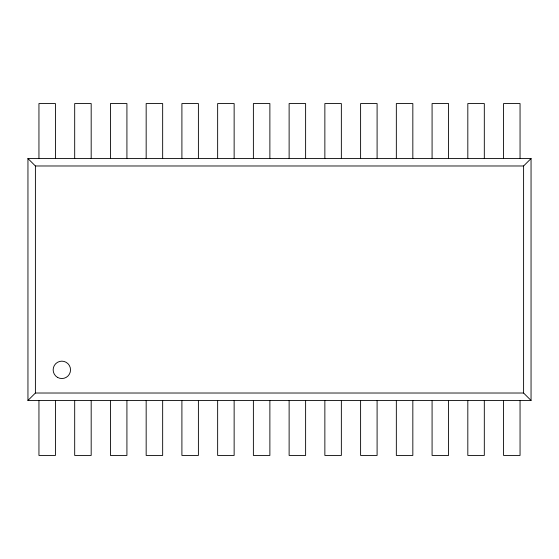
<?xml version="1.0" encoding="UTF-8"?>
<svg xmlns="http://www.w3.org/2000/svg" width="559" height="559" viewBox="0 0 559 559"><rect width="100%" height="100%" fill="white"/><g stroke="black" fill="none" stroke-linecap="round" stroke-linejoin="round"><path stroke-width="0.84" d="M27.95 400.461L35.399 393.019L523.601 393.019L531.05 400.461L531.05 158.539L27.95 158.539L27.95 400.461L531.05 400.461M27.95 158.539L35.399 165.981L523.601 165.981L531.05 158.539M523.601 165.981L523.601 393.019M520.052 158.539L520.052 103.555L503.561 103.555L503.561 158.539M520.052 400.461L520.052 455.445L503.561 455.445L503.561 400.461M484.311 158.539L484.311 103.555L467.82 103.555L467.82 158.539M484.311 400.461L484.311 455.445L467.82 455.445L467.82 400.461M448.577 158.539L448.577 103.555L432.079 103.555L432.079 158.539M448.577 400.461L448.577 455.445L432.079 455.445L432.079 400.461M412.835 158.539L412.835 103.555L396.338 103.555L396.338 158.539M412.835 400.461L412.835 455.445L396.338 455.445L396.338 400.461M377.094 158.539L377.094 103.555L360.604 103.555L360.604 158.539M377.094 400.461L377.094 455.445L360.604 455.445L360.604 400.461M341.353 158.539L341.353 103.555L324.863 103.555L324.863 158.539M341.353 400.461L341.353 455.445L324.863 455.445L324.863 400.461M305.619 158.539L305.619 103.555L289.122 103.555L289.122 158.539M305.619 400.461L305.619 455.445L289.122 455.445L289.122 400.461M269.878 158.539L269.878 103.555L253.381 103.555L253.381 158.539M269.878 400.461L269.878 455.445L253.381 455.445L253.381 400.461M234.137 158.539L234.137 103.555L217.647 103.555L217.647 158.539M234.137 400.461L234.137 455.445L217.647 455.445L217.647 400.461M198.396 158.539L198.396 103.555L181.906 103.555L181.906 158.539M198.396 400.461L198.396 455.445L181.906 455.445L181.906 400.461M162.662 158.539L162.662 103.555L146.165 103.555L146.165 158.539M162.662 400.461L162.662 455.445L146.165 455.445L146.165 400.461M126.921 158.539L126.921 103.555L110.423 103.555L110.423 158.539M126.921 400.461L126.921 455.445L110.423 455.445L110.423 400.461M91.18 158.539L91.18 103.555L74.689 103.555L74.689 158.539M91.18 400.461L91.18 455.445L74.689 455.445L74.689 400.461M55.439 158.539L55.439 103.555L38.948 103.555L38.948 158.539M55.439 400.461L55.439 455.445L38.948 455.445L38.948 400.461M35.399 165.981L35.399 393.019M57.5 377.374A8.685 8.685 0 0 0 70.532 369.848A8.685 8.685 0 0 0 57.5 362.33A8.685 8.685 0 0 0 57.5 377.374"/></g></svg>
